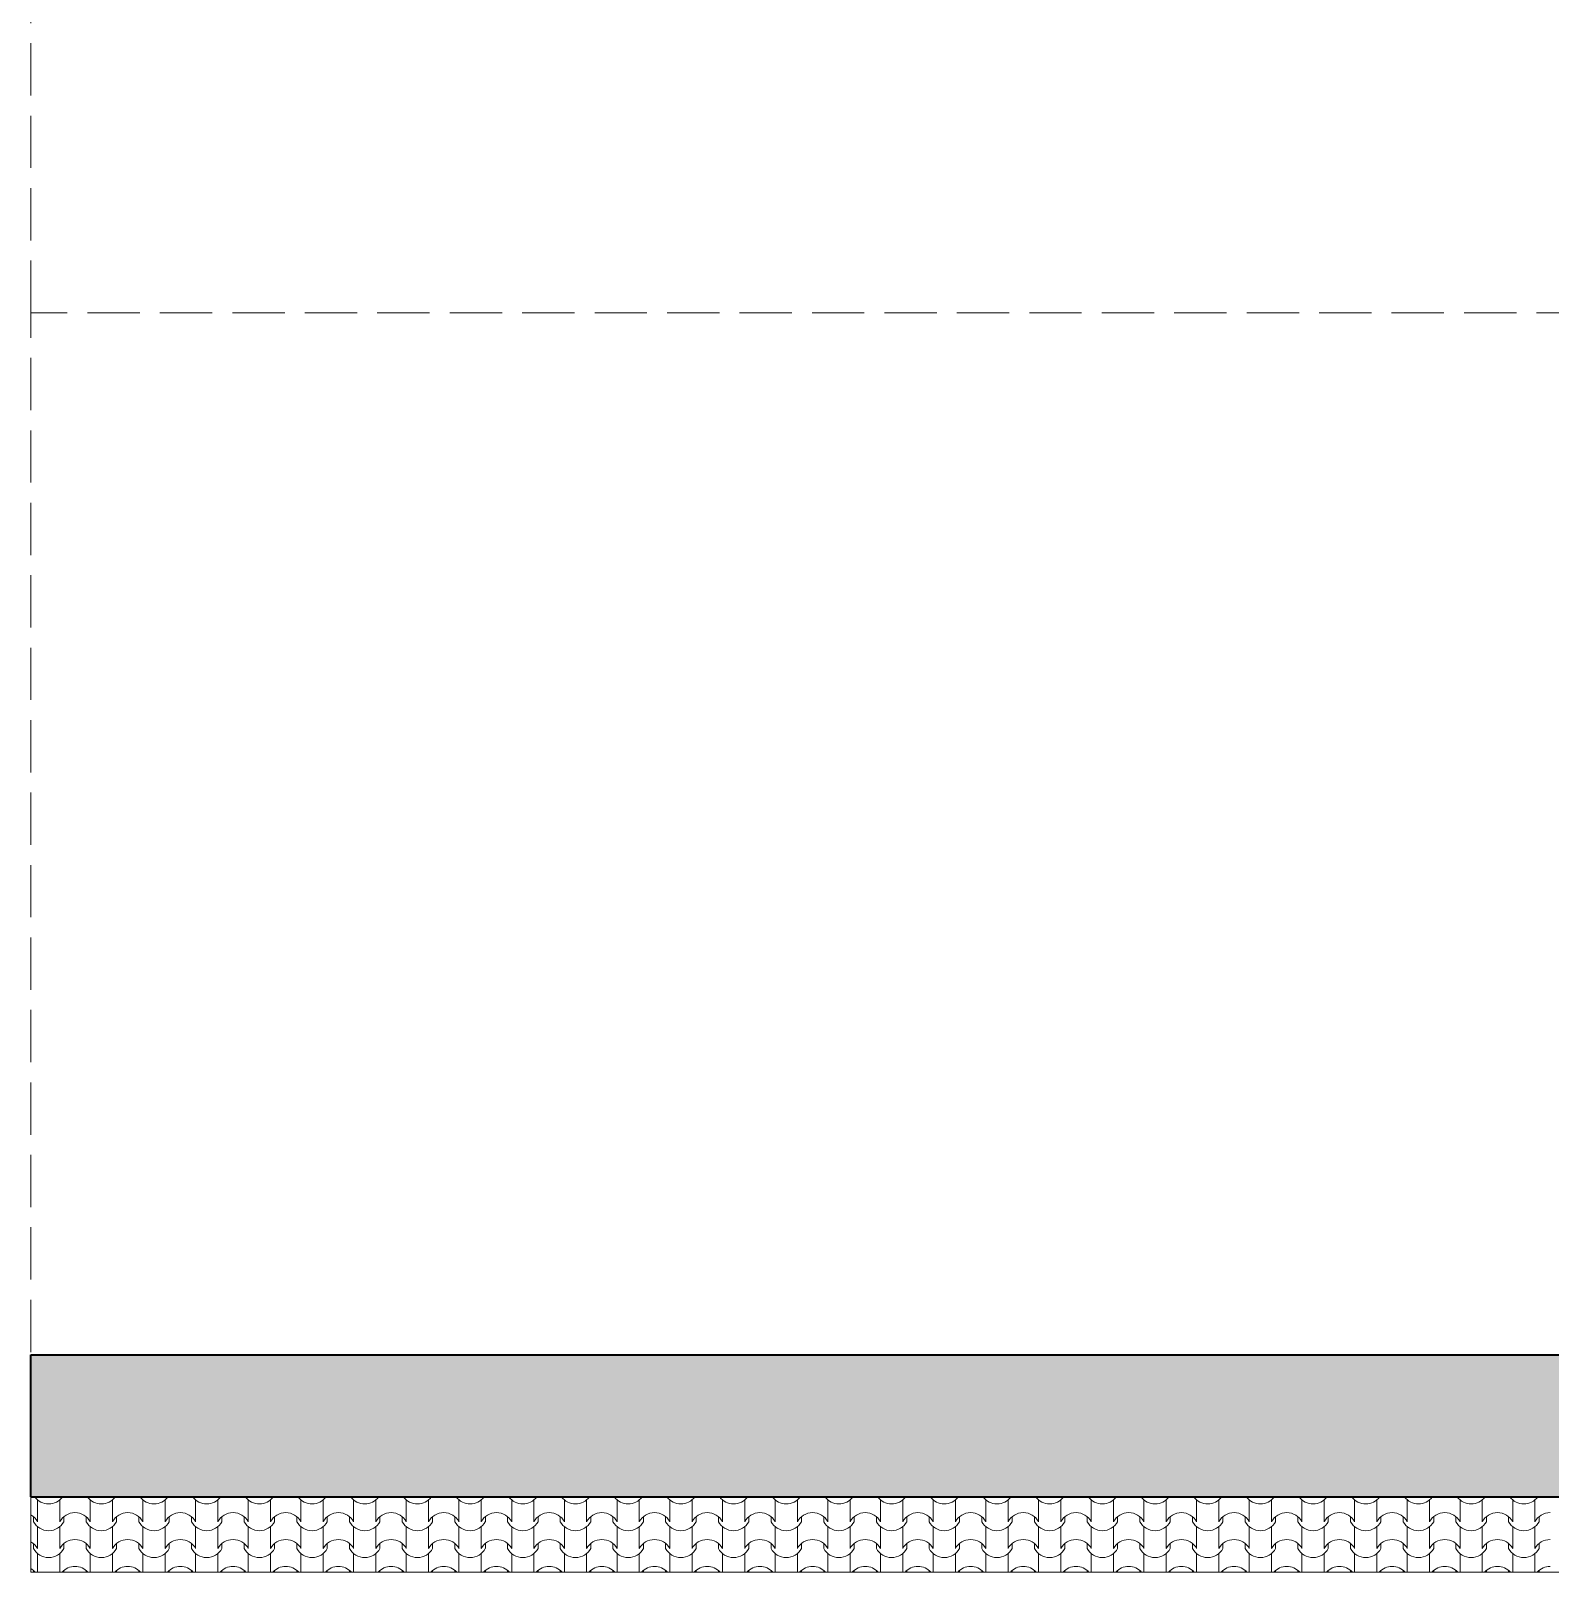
# Model space of a CAD drawing. Header units: millimetres. Extents: x 323482 to 503016, y 8175 to 72038.
# Drawn here: x 415883 to 424087, y 53368 to 61691 of the extents above; entities that cross this region are included whole.
import ezdxf

# ---------------------------------------------------------------- set-up
doc = ezdxf.new("R2010")
doc.units = ezdxf.units.MM
doc.header["$MEASUREMENT"] = 0
doc.linetypes.add('Hidden Line', pattern=[391.222223, 282.222223, -109])
doc.layers.add('Shell - Roof', color=7, linetype='Continuous')
doc.layers.add('Shell - Roof_Pen_No__112', color=7, linetype='Continuous', lineweight=13, true_color=0xd5aaaa)
doc.layers.add('Shell - Roof_Pen_No__92', color=7, linetype='Continuous', lineweight=13, true_color=0xbf8080)
doc.layers.add('Shell - Roof_Pen_No__32', color=15, linetype='Continuous', lineweight=35)

# ---------------------------------------------------------------- blocks, each defined once
blk = doc.blocks.new('*X181')
at = {"layer": 'Shell - Roof_Pen_No__92', "color": 23, "linetype": 'Continuous', "lineweight": 13, "true_color": 0xbf8080}
for p, q in [((415919.2, 53758.7), (415919.2, 53699.8)), ((415919.2, 53699.8), (415919.2, 53640.9)), ((416039.4, 53758.7), (416039.4, 53699.8)), ((416039.4, 53699.8), (416039.4, 53640.9)), ((416203.6, 53758.7), (416203.6, 53699.8)), ((416203.6, 53699.8), (416203.6, 53640.9)), ((416323.9, 53758.7), (416323.9, 53699.8)), ((416323.9, 53699.8), (416323.9, 53640.9)), ((416488.1, 53758.7), (416488.1, 53699.8)), ((416488.1, 53699.8), (416488.1, 53640.9)), ((416608.4, 53758.7), (416608.4, 53699.8)), ((416608.4, 53699.8), (416608.4, 53640.9)), ((416772.6, 53758.7), (416772.6, 53699.8)), ((416772.6, 53699.8), (416772.6, 53640.9)), ((416892.8, 53758.7), (416892.8, 53699.8)), ((416892.8, 53699.8), (416892.8, 53640.9)), ((417057.1, 53758.7), (417057.1, 53699.8)), ((417057.1, 53699.8), (417057.1, 53640.9)), ((417177.3, 53758.7), (417177.3, 53699.8)), ((417177.3, 53699.8), (417177.3, 53640.9)), ((417341.6, 53758.7), (417341.6, 53699.8)), ((417341.6, 53699.8), (417341.6, 53640.9)), ((417461.8, 53758.7), (417461.8, 53699.8)), ((417461.8, 53699.8), (417461.8, 53640.9)), ((417626, 53758.7), (417626, 53699.8)), ((417626, 53699.8), (417626, 53640.9)), ((417746.3, 53758.7), (417746.3, 53699.8)), ((417746.3, 53699.8), (417746.3, 53640.9)), ((417910.5, 53758.7), (417910.5, 53699.8)), ((417910.5, 53699.8), (417910.5, 53640.9)), ((418030.8, 53758.7), (418030.8, 53699.8)), ((418030.8, 53699.8), (418030.8, 53640.9)), ((418195, 53758.7), (418195, 53699.8)), ((418195, 53699.8), (418195, 53640.9)), ((418315.2, 53758.7), (418315.2, 53699.8)), ((418315.2, 53699.8), (418315.2, 53640.9)), ((418479.5, 53758.7), (418479.5, 53699.8)), ((418479.5, 53699.8), (418479.5, 53640.9)), ((418599.7, 53758.7), (418599.7, 53699.8)), ((418599.7, 53699.8), (418599.7, 53640.9)), ((418764, 53758.7), (418764, 53699.8)), ((418764, 53699.8), (418764, 53640.9)), ((418884.2, 53758.7), (418884.2, 53699.8)), ((418884.2, 53699.8), (418884.2, 53640.9)), ((419048.4, 53758.7), (419048.4, 53699.8)), ((419048.4, 53699.8), (419048.4, 53640.9)), ((419168.7, 53758.7), (419168.7, 53699.8)), ((419168.7, 53699.8), (419168.7, 53640.9)), ((419332.9, 53758.7), (419332.9, 53699.8)), ((419332.9, 53699.8), (419332.9, 53640.9)), ((419453.2, 53758.7), (419453.2, 53699.8)), ((419453.2, 53699.8), (419453.2, 53640.9)), ((419617.4, 53758.7), (419617.4, 53699.8)), ((419617.4, 53699.8), (419617.4, 53640.9)), ((419737.6, 53758.7), (419737.6, 53699.8)), ((419737.6, 53699.8), (419737.6, 53640.9)), ((419901.9, 53758.7), (419901.9, 53699.8)), ((419901.9, 53699.8), (419901.9, 53640.9)), ((420022.1, 53758.7), (420022.1, 53699.8)), ((420022.1, 53699.8), (420022.1, 53640.9)), ((420186.4, 53758.7), (420186.4, 53699.8)), ((420186.4, 53699.8), (420186.4, 53640.9)), ((420306.6, 53758.7), (420306.6, 53699.8)), ((420306.6, 53699.8), (420306.6, 53640.9)), ((420470.8, 53758.7), (420470.8, 53699.8)), ((420470.8, 53699.8), (420470.8, 53640.9)), ((420591.1, 53758.7), (420591.1, 53699.8)), ((420591.1, 53699.8), (420591.1, 53640.9)), ((420755.3, 53758.7), (420755.3, 53699.8)), ((420755.3, 53699.8), (420755.3, 53640.9)), ((420875.6, 53758.7), (420875.6, 53699.8)), ((420875.6, 53699.8), (420875.6, 53640.9)), ((421039.8, 53758.7), (421039.8, 53699.8)), ((421039.8, 53699.8), (421039.8, 53640.9)), ((421160, 53758.7), (421160, 53699.8)), ((421160, 53699.8), (421160, 53640.9)), ((421324.3, 53758.7), (421324.3, 53699.8)), ((421324.3, 53699.8), (421324.3, 53640.9)), ((421444.5, 53758.7), (421444.5, 53699.8)), ((421444.5, 53699.8), (421444.5, 53640.9)), ((421608.8, 53758.7), (421608.8, 53699.8)), ((421608.8, 53699.8), (421608.8, 53640.9)), ((421729, 53758.7), (421729, 53699.8)), ((421729, 53699.8), (421729, 53640.9)), ((421893.2, 53758.7), (421893.2, 53699.8)), ((421893.2, 53699.8), (421893.2, 53640.9)), ((422013.5, 53758.7), (422013.5, 53699.8)), ((422013.5, 53699.8), (422013.5, 53640.9)), ((422177.7, 53758.7), (422177.7, 53699.8)), ((422177.7, 53699.8), (422177.7, 53640.9)), ((422298, 53758.7), (422298, 53699.8)), ((422298, 53699.8), (422298, 53640.9)), ((422462.2, 53758.7), (422462.2, 53699.8)), ((422462.2, 53699.8), (422462.2, 53640.9)), ((422582.4, 53758.7), (422582.4, 53699.8)), ((422582.4, 53699.8), (422582.4, 53640.9)), ((422746.7, 53758.7), (422746.7, 53699.8)), ((422746.7, 53699.8), (422746.7, 53640.9)), ((422866.9, 53758.7), (422866.9, 53699.8)), ((422866.9, 53699.8), (422866.9, 53640.9)), ((423031.2, 53758.7), (423031.2, 53699.8)), ((423031.2, 53699.8), (423031.2, 53640.9)), ((423151.4, 53758.7), (423151.4, 53699.8)), ((423151.4, 53699.8), (423151.4, 53640.9)), ((423315.6, 53758.7), (423315.6, 53699.8)), ((423315.6, 53699.8), (423315.6, 53640.9)), ((423435.9, 53758.7), (423435.9, 53699.8)), ((423435.9, 53699.8), (423435.9, 53640.9)), ((423600.1, 53758.7), (423600.1, 53699.8)), ((423600.1, 53699.8), (423600.1, 53640.9)), ((423720.4, 53758.7), (423720.4, 53699.8)), ((423720.4, 53699.8), (423720.4, 53640.9)), ((423884.6, 53758.7), (423884.6, 53699.8)), ((423884.6, 53699.8), (423884.6, 53640.9)), ((424004.8, 53758.7), (424004.8, 53699.8)), ((424004.8, 53699.8), (424004.8, 53640.9)), ((415897.2, 53668), (415897.2, 53640.9)), ((415919.2, 53613.5), (415919.2, 53554.6)), ((416039.4, 53613.5), (416039.4, 53554.6)), ((416061.4, 53668), (416061.4, 53640.9)), ((416181.6, 53668), (416181.6, 53640.9)), ((416203.6, 53613.5), (416203.6, 53554.6)), ((416323.9, 53613.5), (416323.9, 53554.6)), ((416345.9, 53668), (416345.9, 53640.9)), ((416466.1, 53668), (416466.1, 53640.9)), ((416488.1, 53613.5), (416488.1, 53554.6)), ((416608.4, 53613.5), (416608.4, 53554.6)), ((416630.4, 53668), (416630.4, 53640.9)), ((416750.6, 53668), (416750.6, 53640.9)), ((416772.6, 53613.5), (416772.6, 53554.6)), ((416892.8, 53613.5), (416892.8, 53554.6)), ((416914.8, 53668), (416914.8, 53640.9)), ((417035.1, 53668), (417035.1, 53640.9)), ((417057.1, 53613.5), (417057.1, 53554.6)), ((417177.3, 53613.5), (417177.3, 53554.6)), ((417199.3, 53668), (417199.3, 53640.9)), ((417319.6, 53668), (417319.6, 53640.9)), ((417341.6, 53613.5), (417341.6, 53554.6)), ((417461.8, 53613.5), (417461.8, 53554.6)), ((417483.8, 53668), (417483.8, 53640.9)), ((417604, 53668), (417604, 53640.9)), ((417626, 53613.5), (417626, 53554.6)), ((417746.3, 53613.5), (417746.3, 53554.6)), ((417768.3, 53668), (417768.3, 53640.9)), ((417888.5, 53668), (417888.5, 53640.9)), ((417910.5, 53613.5), (417910.5, 53554.6)), ((418030.8, 53613.5), (418030.8, 53554.6)), ((418052.8, 53668), (418052.8, 53640.9)), ((418173, 53668), (418173, 53640.9)), ((418195, 53613.5), (418195, 53554.6)), ((418315.2, 53613.5), (418315.2, 53554.6)), ((418337.2, 53668), (418337.2, 53640.9)), ((418457.5, 53668), (418457.5, 53640.9)), ((418479.5, 53613.5), (418479.5, 53554.6)), ((418599.7, 53613.5), (418599.7, 53554.6)), ((418621.7, 53668), (418621.7, 53640.9)), ((418742, 53668), (418742, 53640.9)), ((418764, 53613.5), (418764, 53554.6)), ((418884.2, 53613.5), (418884.2, 53554.6)), ((418906.2, 53668), (418906.2, 53640.9)), ((419026.4, 53668), (419026.4, 53640.9)), ((419048.4, 53613.5), (419048.4, 53554.6)), ((419168.7, 53613.5), (419168.7, 53554.6)), ((419190.7, 53668), (419190.7, 53640.9)), ((419310.9, 53668), (419310.9, 53640.9)), ((419332.9, 53613.5), (419332.9, 53554.6)), ((419453.2, 53613.5), (419453.2, 53554.6)), ((419475.2, 53668), (419475.2, 53640.9)), ((419595.4, 53668), (419595.4, 53640.9)), ((419617.4, 53613.5), (419617.4, 53554.6)), ((419737.6, 53613.5), (419737.6, 53554.6)), ((419759.6, 53668), (419759.6, 53640.9)), ((419879.9, 53668), (419879.9, 53640.9)), ((419901.9, 53613.5), (419901.9, 53554.6)), ((420022.1, 53613.5), (420022.1, 53554.6)), ((420044.1, 53668), (420044.1, 53640.9)), ((420164.4, 53668), (420164.4, 53640.9)), ((420186.4, 53613.5), (420186.4, 53554.6)), ((420306.6, 53613.5), (420306.6, 53554.6)), ((420328.6, 53668), (420328.6, 53640.9)), ((420448.8, 53668), (420448.8, 53640.9)), ((420470.8, 53613.5), (420470.8, 53554.6)), ((420591.1, 53613.5), (420591.1, 53554.6)), ((420613.1, 53668), (420613.1, 53640.9)), ((420733.3, 53668), (420733.3, 53640.9)), ((420755.3, 53613.5), (420755.3, 53554.6)), ((420875.6, 53613.5), (420875.6, 53554.6)), ((420897.6, 53668), (420897.6, 53640.9)), ((421017.8, 53668), (421017.8, 53640.9)), ((421039.8, 53613.5), (421039.8, 53554.6)), ((421160, 53613.5), (421160, 53554.6)), ((421182, 53668), (421182, 53640.9)), ((421302.3, 53668), (421302.3, 53640.9)), ((421324.3, 53613.5), (421324.3, 53554.6)), ((421444.5, 53613.5), (421444.5, 53554.6)), ((421466.5, 53668), (421466.5, 53640.9)), ((421586.8, 53668), (421586.8, 53640.9)), ((421608.8, 53613.5), (421608.8, 53554.6)), ((421729, 53613.5), (421729, 53554.6)), ((421751, 53668), (421751, 53640.9)), ((421871.2, 53668), (421871.2, 53640.9)), ((421893.2, 53613.5), (421893.2, 53554.6)), ((422013.5, 53613.5), (422013.5, 53554.6)), ((422035.5, 53668), (422035.5, 53640.9)), ((422155.7, 53668), (422155.7, 53640.9)), ((422177.7, 53613.5), (422177.7, 53554.6)), ((422298, 53613.5), (422298, 53554.6)), ((422320, 53668), (422320, 53640.9)), ((422440.2, 53668), (422440.2, 53640.9)), ((422462.2, 53613.5), (422462.2, 53554.6)), ((422582.4, 53613.5), (422582.4, 53554.6)), ((422604.4, 53668), (422604.4, 53640.9)), ((422724.7, 53668), (422724.7, 53640.9)), ((422746.7, 53613.5), (422746.7, 53554.6)), ((422866.9, 53613.5), (422866.9, 53554.6)), ((422888.9, 53668), (422888.9, 53640.9)), ((423009.2, 53668), (423009.2, 53640.9)), ((423031.2, 53613.5), (423031.2, 53554.6)), ((423151.4, 53613.5), (423151.4, 53554.6)), ((423173.4, 53668), (423173.4, 53640.9)), ((423293.6, 53668), (423293.6, 53640.9)), ((423315.6, 53613.5), (423315.6, 53554.6)), ((423435.9, 53613.5), (423435.9, 53554.6)), ((423457.9, 53668), (423457.9, 53640.9)), ((423578.1, 53668), (423578.1, 53640.9)), ((423600.1, 53613.5), (423600.1, 53554.6)), ((423720.4, 53613.5), (423720.4, 53554.6)), ((423742.4, 53668), (423742.4, 53640.9)), ((423862.6, 53668), (423862.6, 53640.9)), ((423884.6, 53613.5), (423884.6, 53554.6)), ((424004.8, 53613.5), (424004.8, 53554.6)), ((424026.8, 53668), (424026.8, 53640.9)), ((415897.2, 53522.8), (415897.2, 53495.7)), ((415919.2, 53554.6), (415919.2, 53495.7)), ((416039.4, 53554.6), (416039.4, 53495.7)), ((416061.4, 53522.8), (416061.4, 53495.7)), ((416181.6, 53522.8), (416181.6, 53495.7)), ((416203.6, 53554.6), (416203.6, 53495.7)), ((416323.9, 53554.6), (416323.9, 53495.7)), ((416345.9, 53522.8), (416345.9, 53495.7)), ((416466.1, 53522.8), (416466.1, 53495.7)), ((416488.1, 53554.6), (416488.1, 53495.7)), ((416608.4, 53554.6), (416608.4, 53495.7)), ((416630.4, 53522.8), (416630.4, 53495.7)), ((416750.6, 53522.8), (416750.6, 53495.7)), ((416772.6, 53554.6), (416772.6, 53495.7)), ((416892.8, 53554.6), (416892.8, 53495.7)), ((416914.8, 53522.8), (416914.8, 53495.7)), ((417035.1, 53522.8), (417035.1, 53495.7)), ((417057.1, 53554.6), (417057.1, 53495.7)), ((417177.3, 53554.6), (417177.3, 53495.7)), ((417199.3, 53522.8), (417199.3, 53495.7)), ((417319.6, 53522.8), (417319.6, 53495.7)), ((417341.6, 53554.6), (417341.6, 53495.7)), ((417461.8, 53554.6), (417461.8, 53495.7)), ((417483.8, 53522.8), (417483.8, 53495.7)), ((417604, 53522.8), (417604, 53495.7)), ((417626, 53554.6), (417626, 53495.7)), ((417746.3, 53554.6), (417746.3, 53495.7)), ((417768.3, 53522.8), (417768.3, 53495.7)), ((417888.5, 53522.8), (417888.5, 53495.7)), ((417910.5, 53554.6), (417910.5, 53495.7)), ((418030.8, 53554.6), (418030.8, 53495.7)), ((418052.8, 53522.8), (418052.8, 53495.7)), ((418173, 53522.8), (418173, 53495.7)), ((418195, 53554.6), (418195, 53495.7)), ((418315.2, 53554.6), (418315.2, 53495.7)), ((418337.2, 53522.8), (418337.2, 53495.7)), ((418457.5, 53522.8), (418457.5, 53495.7)), ((418479.5, 53554.6), (418479.5, 53495.7)), ((418599.7, 53554.6), (418599.7, 53495.7)), ((418621.7, 53522.8), (418621.7, 53495.7)), ((418742, 53522.8), (418742, 53495.7)), ((418764, 53554.6), (418764, 53495.7)), ((418884.2, 53554.6), (418884.2, 53495.7)), ((418906.2, 53522.8), (418906.2, 53495.7)), ((419026.4, 53522.8), (419026.4, 53495.7)), ((419048.4, 53554.6), (419048.4, 53495.7)), ((419168.7, 53554.6), (419168.7, 53495.7)), ((419190.7, 53522.8), (419190.7, 53495.7)), ((419310.9, 53522.8), (419310.9, 53495.7)), ((419332.9, 53554.6), (419332.9, 53495.7)), ((419453.2, 53554.6), (419453.2, 53495.7)), ((419475.2, 53522.8), (419475.2, 53495.7)), ((419595.4, 53522.8), (419595.4, 53495.7)), ((419617.4, 53554.6), (419617.4, 53495.7)), ((419737.6, 53554.6), (419737.6, 53495.7)), ((419759.6, 53522.8), (419759.6, 53495.7)), ((419879.9, 53522.8), (419879.9, 53495.7)), ((419901.9, 53554.6), (419901.9, 53495.7)), ((420022.1, 53554.6), (420022.1, 53495.7)), ((420044.1, 53522.8), (420044.1, 53495.7)), ((420164.4, 53522.8), (420164.4, 53495.7)), ((420186.4, 53554.6), (420186.4, 53495.7)), ((420306.6, 53554.6), (420306.6, 53495.7)), ((420328.6, 53522.8), (420328.6, 53495.7)), ((420448.8, 53522.8), (420448.8, 53495.7)), ((420470.8, 53554.6), (420470.8, 53495.7)), ((420591.1, 53554.6), (420591.1, 53495.7)), ((420613.1, 53522.8), (420613.1, 53495.7)), ((420733.3, 53522.8), (420733.3, 53495.7)), ((420755.3, 53554.6), (420755.3, 53495.7)), ((420875.6, 53554.6), (420875.6, 53495.7)), ((420897.6, 53522.8), (420897.6, 53495.7)), ((421017.8, 53522.8), (421017.8, 53495.7)), ((421039.8, 53554.6), (421039.8, 53495.7)), ((421160, 53554.6), (421160, 53495.7)), ((421182, 53522.8), (421182, 53495.7)), ((421302.3, 53522.8), (421302.3, 53495.7)), ((421324.3, 53554.6), (421324.3, 53495.7)), ((421444.5, 53554.6), (421444.5, 53495.7)), ((421466.5, 53522.8), (421466.5, 53495.7)), ((421586.8, 53522.8), (421586.8, 53495.7)), ((421608.8, 53554.6), (421608.8, 53495.7)), ((421729, 53554.6), (421729, 53495.7)), ((421751, 53522.8), (421751, 53495.7)), ((421871.2, 53522.8), (421871.2, 53495.7)), ((421893.2, 53554.6), (421893.2, 53495.7)), ((422013.5, 53554.6), (422013.5, 53495.7)), ((422035.5, 53522.8), (422035.5, 53495.7)), ((422155.7, 53522.8), (422155.7, 53495.7)), ((422177.7, 53554.6), (422177.7, 53495.7)), ((422298, 53554.6), (422298, 53495.7)), ((422320, 53522.8), (422320, 53495.7)), ((422440.2, 53522.8), (422440.2, 53495.7)), ((422462.2, 53554.6), (422462.2, 53495.7)), ((422582.4, 53554.6), (422582.4, 53495.7)), ((422604.4, 53522.8), (422604.4, 53495.7)), ((422724.7, 53522.8), (422724.7, 53495.7)), ((422746.7, 53554.6), (422746.7, 53495.7)), ((422866.9, 53554.6), (422866.9, 53495.7)), ((422888.9, 53522.8), (422888.9, 53495.7)), ((423009.2, 53522.8), (423009.2, 53495.7)), ((423031.2, 53554.6), (423031.2, 53495.7)), ((423151.4, 53554.6), (423151.4, 53495.7)), ((423173.4, 53522.8), (423173.4, 53495.7)), ((423293.6, 53522.8), (423293.6, 53495.7)), ((423315.6, 53554.6), (423315.6, 53495.7)), ((423435.9, 53554.6), (423435.9, 53495.7)), ((423457.9, 53522.8), (423457.9, 53495.7)), ((423578.1, 53522.8), (423578.1, 53495.7)), ((423600.1, 53554.6), (423600.1, 53495.7)), ((423720.4, 53554.6), (423720.4, 53495.7)), ((423742.4, 53522.8), (423742.4, 53495.7)), ((423862.6, 53522.8), (423862.6, 53495.7)), ((423884.6, 53554.6), (423884.6, 53495.7)), ((424004.8, 53554.6), (424004.8, 53495.7)), ((424026.8, 53522.8), (424026.8, 53495.7)), ((415919.2, 53468.3), (415919.2, 53409.4)), ((416039.4, 53468.3), (416039.4, 53409.4)), ((416203.6, 53468.3), (416203.6, 53409.4)), ((416323.9, 53468.3), (416323.9, 53409.4)), ((416488.1, 53468.3), (416488.1, 53409.4)), ((416608.4, 53468.3), (416608.4, 53409.4)), ((416772.6, 53468.3), (416772.6, 53409.4)), ((416892.8, 53468.3), (416892.8, 53409.4)), ((417057.1, 53468.3), (417057.1, 53409.4)), ((417177.3, 53468.3), (417177.3, 53409.4)), ((417341.6, 53468.3), (417341.6, 53409.4)), ((417461.8, 53468.3), (417461.8, 53409.4)), ((417626, 53468.3), (417626, 53409.4)), ((417746.3, 53468.3), (417746.3, 53409.4)), ((417910.5, 53468.3), (417910.5, 53409.4)), ((418030.8, 53468.3), (418030.8, 53409.4)), ((418195, 53468.3), (418195, 53409.4)), ((418315.2, 53468.3), (418315.2, 53409.4)), ((418479.5, 53468.3), (418479.5, 53409.4)), ((418599.7, 53468.3), (418599.7, 53409.4)), ((418764, 53468.3), (418764, 53409.4)), ((418884.2, 53468.3), (418884.2, 53409.4)), ((419048.4, 53468.3), (419048.4, 53409.4)), ((419168.7, 53468.3), (419168.7, 53409.4)), ((419332.9, 53468.3), (419332.9, 53409.4)), ((419453.2, 53468.3), (419453.2, 53409.4)), ((419617.4, 53468.3), (419617.4, 53409.4)), ((419737.6, 53468.3), (419737.6, 53409.4)), ((419901.9, 53468.3), (419901.9, 53409.4)), ((420022.1, 53468.3), (420022.1, 53409.4)), ((420186.4, 53468.3), (420186.4, 53409.4)), ((420306.6, 53468.3), (420306.6, 53409.4)), ((420470.8, 53468.3), (420470.8, 53409.4)), ((420591.1, 53468.3), (420591.1, 53409.4)), ((420755.3, 53468.3), (420755.3, 53409.4)), ((420875.6, 53468.3), (420875.6, 53409.4)), ((421039.8, 53468.3), (421039.8, 53409.4)), ((421160, 53468.3), (421160, 53409.4)), ((421324.3, 53468.3), (421324.3, 53409.4)), ((421444.5, 53468.3), (421444.5, 53409.4)), ((421608.8, 53468.3), (421608.8, 53409.4)), ((421729, 53468.3), (421729, 53409.4)), ((421893.2, 53468.3), (421893.2, 53409.4)), ((422013.5, 53468.3), (422013.5, 53409.4)), ((422177.7, 53468.3), (422177.7, 53409.4)), ((422298, 53468.3), (422298, 53409.4)), ((422462.2, 53468.3), (422462.2, 53409.4)), ((422582.4, 53468.3), (422582.4, 53409.4)), ((422746.7, 53468.3), (422746.7, 53409.4)), ((422866.9, 53468.3), (422866.9, 53409.4)), ((423031.2, 53468.3), (423031.2, 53409.4)), ((423151.4, 53468.3), (423151.4, 53409.4)), ((423315.6, 53468.3), (423315.6, 53409.4)), ((423435.9, 53468.3), (423435.9, 53409.4)), ((423600.1, 53468.3), (423600.1, 53409.4)), ((423720.4, 53468.3), (423720.4, 53409.4)), ((423884.6, 53468.3), (423884.6, 53409.4)), ((424004.8, 53468.3), (424004.8, 53409.4)), ((415897.2, 53377.6), (415897.2, 53368.2)), ((415919.2, 53409.4), (415919.2, 53368.2)), ((416039.4, 53409.4), (416039.4, 53368.2)), ((416061.4, 53377.6), (416061.4, 53368.2)), ((416181.6, 53377.6), (416181.6, 53368.2)), ((416203.6, 53409.4), (416203.6, 53368.2)), ((416323.9, 53409.4), (416323.9, 53368.2)), ((416345.9, 53377.6), (416345.9, 53368.2)), ((416466.1, 53377.6), (416466.1, 53368.2)), ((416488.1, 53409.4), (416488.1, 53368.2)), ((416608.4, 53409.4), (416608.4, 53368.2)), ((416630.4, 53377.6), (416630.4, 53368.2)), ((416750.6, 53377.6), (416750.6, 53368.2)), ((416772.6, 53409.4), (416772.6, 53368.2)), ((416892.8, 53409.4), (416892.8, 53368.2)), ((416914.8, 53377.6), (416914.8, 53368.2)), ((417035.1, 53377.6), (417035.1, 53368.2)), ((417057.1, 53409.4), (417057.1, 53368.2)), ((417177.3, 53409.4), (417177.3, 53368.2)), ((417199.3, 53377.6), (417199.3, 53368.2)), ((417319.6, 53377.6), (417319.6, 53368.2)), ((417341.6, 53409.4), (417341.6, 53368.2)), ((417461.8, 53409.4), (417461.8, 53368.2)), ((417483.8, 53377.6), (417483.8, 53368.2)), ((417604, 53377.6), (417604, 53368.2)), ((417626, 53409.4), (417626, 53368.2)), ((417746.3, 53409.4), (417746.3, 53368.2)), ((417768.3, 53377.6), (417768.3, 53368.2)), ((417888.5, 53377.6), (417888.5, 53368.2)), ((417910.5, 53409.4), (417910.5, 53368.2)), ((418030.8, 53409.4), (418030.8, 53368.2)), ((418052.8, 53377.6), (418052.8, 53368.2)), ((418173, 53377.6), (418173, 53368.2)), ((418195, 53409.4), (418195, 53368.2)), ((418315.2, 53409.4), (418315.2, 53368.2)), ((418337.2, 53377.6), (418337.2, 53368.2)), ((418457.5, 53377.6), (418457.5, 53368.2)), ((418479.5, 53409.4), (418479.5, 53368.2)), ((418599.7, 53409.4), (418599.7, 53368.2)), ((418621.7, 53377.6), (418621.7, 53368.2)), ((418742, 53377.6), (418742, 53368.2)), ((418764, 53409.4), (418764, 53368.2)), ((418884.2, 53409.4), (418884.2, 53368.2)), ((418906.2, 53377.6), (418906.2, 53368.2)), ((419026.4, 53377.6), (419026.4, 53368.2)), ((419048.4, 53409.4), (419048.4, 53368.2)), ((419168.7, 53409.4), (419168.7, 53368.2)), ((419190.7, 53377.6), (419190.7, 53368.2)), ((419310.9, 53377.6), (419310.9, 53368.2)), ((419332.9, 53409.4), (419332.9, 53368.2)), ((419453.2, 53409.4), (419453.2, 53368.2)), ((419475.2, 53377.6), (419475.2, 53368.2)), ((419595.4, 53377.6), (419595.4, 53368.2)), ((419617.4, 53409.4), (419617.4, 53368.2)), ((419737.6, 53409.4), (419737.6, 53368.2)), ((419759.6, 53377.6), (419759.6, 53368.2)), ((419879.9, 53377.6), (419879.9, 53368.2)), ((419901.9, 53409.4), (419901.9, 53368.2)), ((420022.1, 53409.4), (420022.1, 53368.2)), ((420044.1, 53377.6), (420044.1, 53368.2)), ((420164.4, 53377.6), (420164.4, 53368.2)), ((420186.4, 53409.4), (420186.4, 53368.2)), ((420306.6, 53409.4), (420306.6, 53368.2)), ((420328.6, 53377.6), (420328.6, 53368.2)), ((420448.8, 53377.6), (420448.8, 53368.2)), ((420470.8, 53409.4), (420470.8, 53368.2)), ((420591.1, 53409.4), (420591.1, 53368.2)), ((420613.1, 53377.6), (420613.1, 53368.2)), ((420733.3, 53377.6), (420733.3, 53368.2)), ((420755.3, 53409.4), (420755.3, 53368.2)), ((420875.6, 53409.4), (420875.6, 53368.2)), ((420897.6, 53377.6), (420897.6, 53368.2)), ((421017.8, 53377.6), (421017.8, 53368.2)), ((421039.8, 53409.4), (421039.8, 53368.2)), ((421160, 53409.4), (421160, 53368.2)), ((421182, 53377.6), (421182, 53368.2)), ((421302.3, 53377.6), (421302.3, 53368.2)), ((421324.3, 53409.4), (421324.3, 53368.2)), ((421444.5, 53409.4), (421444.5, 53368.2)), ((421466.5, 53377.6), (421466.5, 53368.2)), ((421586.8, 53377.6), (421586.8, 53368.2)), ((421608.8, 53409.4), (421608.8, 53368.2)), ((421729, 53409.4), (421729, 53368.2)), ((421751, 53377.6), (421751, 53368.2)), ((421871.2, 53377.6), (421871.2, 53368.2)), ((421893.2, 53409.4), (421893.2, 53368.2)), ((422013.5, 53409.4), (422013.5, 53368.2)), ((422035.5, 53377.6), (422035.5, 53368.2)), ((422155.7, 53377.6), (422155.7, 53368.2)), ((422177.7, 53409.4), (422177.7, 53368.2)), ((422298, 53409.4), (422298, 53368.2)), ((422320, 53377.6), (422320, 53368.2)), ((422440.2, 53377.6), (422440.2, 53368.2)), ((422462.2, 53409.4), (422462.2, 53368.2)), ((422582.4, 53409.4), (422582.4, 53368.2)), ((422604.4, 53377.6), (422604.4, 53368.2)), ((422724.7, 53377.6), (422724.7, 53368.2)), ((422746.7, 53409.4), (422746.7, 53368.2)), ((422866.9, 53409.4), (422866.9, 53368.2)), ((422888.9, 53377.6), (422888.9, 53368.2)), ((423009.2, 53377.6), (423009.2, 53368.2)), ((423031.2, 53409.4), (423031.2, 53368.2)), ((423151.4, 53409.4), (423151.4, 53368.2)), ((423173.4, 53377.6), (423173.4, 53368.2)), ((423293.6, 53377.6), (423293.6, 53368.2)), ((423315.6, 53409.4), (423315.6, 53368.2)), ((423435.9, 53409.4), (423435.9, 53368.2)), ((423457.9, 53377.6), (423457.9, 53368.2)), ((423578.1, 53377.6), (423578.1, 53368.2)), ((423600.1, 53409.4), (423600.1, 53368.2)), ((423720.4, 53409.4), (423720.4, 53368.2)), ((423742.4, 53377.6), (423742.4, 53368.2)), ((423862.6, 53377.6), (423862.6, 53368.2)), ((423884.6, 53409.4), (423884.6, 53368.2)), ((424004.8, 53409.4), (424004.8, 53368.2)), ((424026.8, 53377.6), (424026.8, 53368.2))]:
    blk.add_line(p, q, dxfattribs=at)
for centre, major_axis, start_param, end_param in [((415979.3, 53826), (91.9, 0), 3.761351, 5.663427), ((416263.8, 53826), (91.9, 0), 3.761351, 5.663427), ((416548.2, 53826), (91.9, 0), 3.761351, 5.663427), ((416832.7, 53826), (91.9, 0), 3.761351, 5.663427), ((417117.2, 53826), (91.9, 0), 3.761351, 5.663427), ((417401.7, 53826), (91.9, 0), 3.761351, 5.663427), ((417686.2, 53826), (91.9, 0), 3.761351, 5.663427), ((417970.6, 53826), (91.9, 0), 3.761351, 5.663427), ((418255.1, 53826), (91.9, 0), 3.761351, 5.663427), ((418539.6, 53826), (91.9, 0), 3.761351, 5.663427), ((418824.1, 53826), (91.9, 0), 3.761351, 5.663427), ((419108.6, 53826), (91.9, 0), 3.761351, 5.663427), ((419393, 53826), (91.9, 0), 3.761351, 5.663427), ((419677.5, 53826), (91.9, 0), 3.761351, 5.663427), ((419962, 53826), (91.9, 0), 3.761351, 5.663427), ((420246.5, 53826), (91.9, 0), 3.761351, 5.663427), ((420531, 53826), (91.9, 0), 3.761351, 5.663427), ((420815.4, 53826), (91.9, 0), 3.761351, 5.663427), ((421099.9, 53826), (91.9, 0), 3.761351, 5.663427), ((421384.4, 53826), (91.9, 0), 3.761351, 5.663427), ((421668.9, 53826), (91.9, 0), 3.761351, 5.663427), ((421953.4, 53826), (91.9, 0), 3.761351, 5.663427), ((422237.8, 53826), (91.9, 0), 3.761351, 5.663427), ((422522.3, 53826), (91.9, 0), 3.761351, 5.663427), ((422806.8, 53826), (91.9, 0), 3.761351, 5.663427), ((423091.3, 53826), (91.9, 0), 3.761351, 5.663427), ((423375.8, 53826), (91.9, 0), 3.761351, 5.663427), ((423660.2, 53826), (91.9, 0), 3.761351, 5.663427), ((423944.7, 53826), (91.9, 0), 3.761351, 5.663427), ((416121.8, 53600.4), (92.5, 0), 1.573772, 2.670554), ((416121.2, 53600.4), (92.5, 0), 0.471039, 1.56782), ((416406.3, 53600.4), (92.5, 0), 1.573772, 2.670554), ((416405.7, 53600.4), (92.5, 0), 0.471039, 1.56782), ((416690.8, 53600.4), (92.5, 0), 1.573772, 2.670554), ((416690.2, 53600.4), (92.5, 0), 0.471039, 1.56782), ((416975.2, 53600.4), (92.5, 0), 1.573772, 2.670554), ((416974.7, 53600.4), (92.5, 0), 0.471039, 1.56782), ((417259.7, 53600.4), (92.5, 0), 1.573772, 2.670554), ((417259.2, 53600.4), (92.5, 0), 0.471039, 1.56782), ((417544.2, 53600.4), (92.5, 0), 1.573772, 2.670554), ((417543.6, 53600.4), (92.5, 0), 0.471039, 1.56782), ((417828.7, 53600.4), (92.5, 0), 1.573772, 2.670554), ((417828.1, 53600.4), (92.5, 0), 0.471039, 1.56782), ((418113.2, 53600.4), (92.5, 0), 1.573772, 2.670554), ((418112.6, 53600.4), (92.5, 0), 0.471039, 1.56782), ((418397.6, 53600.4), (92.5, 0), 1.573772, 2.670554), ((418397.1, 53600.4), (92.5, 0), 0.471039, 1.56782), ((418682.1, 53600.4), (92.5, 0), 1.573772, 2.670554), ((418681.6, 53600.4), (92.5, 0), 0.471039, 1.56782), ((418966.6, 53600.4), (92.5, 0), 1.573772, 2.670554), ((418966, 53600.4), (92.5, 0), 0.471039, 1.56782), ((419251.1, 53600.4), (92.5, 0), 1.573772, 2.670554), ((419250.5, 53600.4), (92.5, 0), 0.471039, 1.56782), ((419535.6, 53600.4), (92.5, 0), 1.573772, 2.670554), ((419535, 53600.4), (92.5, 0), 0.471039, 1.56782), ((419820, 53600.4), (92.5, 0), 1.573772, 2.670554), ((419819.5, 53600.4), (92.5, 0), 0.471039, 1.56782), ((420104.5, 53600.4), (92.5, 0), 1.573772, 2.670554), ((420104, 53600.4), (92.5, 0), 0.471039, 1.56782), ((420389, 53600.4), (92.5, 0), 1.573772, 2.670554), ((420388.4, 53600.4), (92.5, 0), 0.471039, 1.56782), ((420673.5, 53600.4), (92.5, 0), 1.573772, 2.670554), ((420672.9, 53600.4), (92.5, 0), 0.471039, 1.56782), ((420958, 53600.4), (92.5, 0), 1.573772, 2.670554), ((420957.4, 53600.4), (92.5, 0), 0.471039, 1.56782), ((421242.4, 53600.4), (92.5, 0), 1.573772, 2.670554), ((421241.9, 53600.4), (92.5, 0), 0.471039, 1.56782), ((421526.9, 53600.4), (92.5, 0), 1.573772, 2.670554), ((421526.4, 53600.4), (92.5, 0), 0.471039, 1.56782), ((421811.4, 53600.4), (92.5, 0), 1.573772, 2.670554), ((421810.8, 53600.4), (92.5, 0), 0.471039, 1.56782), ((422095.9, 53600.4), (92.5, 0), 1.573772, 2.670554), ((422095.3, 53600.4), (92.5, 0), 0.471039, 1.56782), ((422380.4, 53600.4), (92.5, 0), 1.573772, 2.670554), ((422379.8, 53600.4), (92.5, 0), 0.471039, 1.56782), ((422664.8, 53600.4), (92.5, 0), 1.573772, 2.670554), ((422664.3, 53600.4), (92.5, 0), 0.471039, 1.56782), ((422949.3, 53600.4), (92.5, 0), 1.573772, 2.670554), ((422948.8, 53600.4), (92.5, 0), 0.471039, 1.56782), ((423233.8, 53600.4), (92.5, 0), 1.573772, 2.670554), ((423233.2, 53600.4), (92.5, 0), 0.471039, 1.56782), ((423518.3, 53600.4), (92.5, 0), 1.573772, 2.670554), ((423517.7, 53600.4), (92.5, 0), 0.471039, 1.56782), ((423802.8, 53600.4), (92.5, 0), 1.573772, 2.670554), ((423802.2, 53600.4), (92.5, 0), 0.471039, 1.56782), ((424087.2, 53600.4), (92.5, 0), 1.573772, 2.670554), ((415836.8, 53600.4), (92.5, 0), 0.471039, 1.046906), ((415979.3, 53680.8), (91.9, 0), 3.607672, 5.817106), ((416263.8, 53680.8), (91.9, 0), 3.607672, 5.817106), ((416548.2, 53680.8), (91.9, 0), 3.607672, 5.817106), ((416832.7, 53680.8), (91.9, 0), 3.607672, 5.817106), ((417117.2, 53680.8), (91.9, 0), 3.607672, 5.817106), ((417401.7, 53680.8), (91.9, 0), 3.607672, 5.817106), ((417686.2, 53680.8), (91.9, 0), 3.607672, 5.817106), ((417970.6, 53680.8), (91.9, 0), 3.607672, 5.817106), ((418255.1, 53680.8), (91.9, 0), 3.607672, 5.817106), ((418539.6, 53680.8), (91.9, 0), 3.607672, 5.817106), ((418824.1, 53680.8), (91.9, 0), 3.607672, 5.817106), ((419108.6, 53680.8), (91.9, 0), 3.607672, 5.817106), ((419393, 53680.8), (91.9, 0), 3.607672, 5.817106), ((419677.5, 53680.8), (91.9, 0), 3.607672, 5.817106), ((419962, 53680.8), (91.9, 0), 3.607672, 5.817106), ((420246.5, 53680.8), (91.9, 0), 3.607672, 5.817106), ((420531, 53680.8), (91.9, 0), 3.607672, 5.817106), ((420815.4, 53680.8), (91.9, 0), 3.607672, 5.817106), ((421099.9, 53680.8), (91.9, 0), 3.607672, 5.817106), ((421384.4, 53680.8), (91.9, 0), 3.607672, 5.817106), ((421668.9, 53680.8), (91.9, 0), 3.607672, 5.817106), ((421953.4, 53680.8), (91.9, 0), 3.607672, 5.817106), ((422237.8, 53680.8), (91.9, 0), 3.607672, 5.817106), ((422522.3, 53680.8), (91.9, 0), 3.607672, 5.817106), ((422806.8, 53680.8), (91.9, 0), 3.607672, 5.817106), ((423091.3, 53680.8), (91.9, 0), 3.607672, 5.817106), ((423375.8, 53680.8), (91.9, 0), 3.607672, 5.817106), ((423660.2, 53680.8), (91.9, 0), 3.607672, 5.817106), ((423944.7, 53680.8), (91.9, 0), 3.607672, 5.817106), ((415836.8, 53455.2), (92.5, 0), 0.471039, 1.046906), ((416121.8, 53455.2), (92.5, 0), 1.573772, 2.670554), ((416121.2, 53455.2), (92.5, 0), 0.471039, 1.56782), ((416406.3, 53455.2), (92.5, 0), 1.573772, 2.670554), ((416405.7, 53455.2), (92.5, 0), 0.471039, 1.56782), ((416690.8, 53455.2), (92.5, 0), 1.573772, 2.670554), ((416690.2, 53455.2), (92.5, 0), 0.471039, 1.56782), ((416975.2, 53455.2), (92.5, 0), 1.573772, 2.670554), ((416974.7, 53455.2), (92.5, 0), 0.471039, 1.56782), ((417259.7, 53455.2), (92.5, 0), 1.573772, 2.670554), ((417259.2, 53455.2), (92.5, 0), 0.471039, 1.56782), ((417544.2, 53455.2), (92.5, 0), 1.573772, 2.670554), ((417543.6, 53455.2), (92.5, 0), 0.471039, 1.56782), ((417828.7, 53455.2), (92.5, 0), 1.573772, 2.670554), ((417828.1, 53455.2), (92.5, 0), 0.471039, 1.56782), ((418113.2, 53455.2), (92.5, 0), 1.573772, 2.670554), ((418112.6, 53455.2), (92.5, 0), 0.471039, 1.56782), ((418397.6, 53455.2), (92.5, 0), 1.573772, 2.670554), ((418397.1, 53455.2), (92.5, 0), 0.471039, 1.56782), ((418682.1, 53455.2), (92.5, 0), 1.573772, 2.670554), ((418681.6, 53455.2), (92.5, 0), 0.471039, 1.56782), ((418966.6, 53455.2), (92.5, 0), 1.573772, 2.670554), ((418966, 53455.2), (92.5, 0), 0.471039, 1.56782), ((419251.1, 53455.2), (92.5, 0), 1.573772, 2.670554), ((419250.5, 53455.2), (92.5, 0), 0.471039, 1.56782), ((419535.6, 53455.2), (92.5, 0), 1.573772, 2.670554), ((419535, 53455.2), (92.5, 0), 0.471039, 1.56782), ((419820, 53455.2), (92.5, 0), 1.573772, 2.670554), ((419819.5, 53455.2), (92.5, 0), 0.471039, 1.56782), ((420104.5, 53455.2), (92.5, 0), 1.573772, 2.670554), ((420104, 53455.2), (92.5, 0), 0.471039, 1.56782), ((420389, 53455.2), (92.5, 0), 1.573772, 2.670554), ((420388.4, 53455.2), (92.5, 0), 0.471039, 1.56782), ((420673.5, 53455.2), (92.5, 0), 1.573772, 2.670554), ((420672.9, 53455.2), (92.5, 0), 0.471039, 1.56782), ((420958, 53455.2), (92.5, 0), 1.573772, 2.670554), ((420957.4, 53455.2), (92.5, 0), 0.471039, 1.56782), ((421242.4, 53455.2), (92.5, 0), 1.573772, 2.670554), ((421241.9, 53455.2), (92.5, 0), 0.471039, 1.56782), ((421526.9, 53455.2), (92.5, 0), 1.573772, 2.670554), ((421526.4, 53455.2), (92.5, 0), 0.471039, 1.56782), ((421811.4, 53455.2), (92.5, 0), 1.573772, 2.670554), ((421810.8, 53455.2), (92.5, 0), 0.471039, 1.56782), ((422095.9, 53455.2), (92.5, 0), 1.573772, 2.670554), ((422095.3, 53455.2), (92.5, 0), 0.471039, 1.56782), ((422380.4, 53455.2), (92.5, 0), 1.573772, 2.670554), ((422379.8, 53455.2), (92.5, 0), 0.471039, 1.56782), ((422664.8, 53455.2), (92.5, 0), 1.573772, 2.670554), ((422664.3, 53455.2), (92.5, 0), 0.471039, 1.56782), ((422949.3, 53455.2), (92.5, 0), 1.573772, 2.670554), ((422948.8, 53455.2), (92.5, 0), 0.471039, 1.56782), ((423233.8, 53455.2), (92.5, 0), 1.573772, 2.670554), ((423233.2, 53455.2), (92.5, 0), 0.471039, 1.56782), ((423518.3, 53455.2), (92.5, 0), 1.573772, 2.670554), ((423517.7, 53455.2), (92.5, 0), 0.471039, 1.56782), ((423802.8, 53455.2), (92.5, 0), 1.573772, 2.670554), ((423802.2, 53455.2), (92.5, 0), 0.471039, 1.56782), ((424087.2, 53455.2), (92.5, 0), 1.573772, 2.670554), ((415979.3, 53535.6), (91.9, 0), 3.607672, 5.817106), ((416263.8, 53535.6), (91.9, 0), 3.607672, 5.817106), ((416548.2, 53535.6), (91.9, 0), 3.607672, 5.817106), ((416832.7, 53535.6), (91.9, 0), 3.607672, 5.817106), ((417117.2, 53535.6), (91.9, 0), 3.607672, 5.817106), ((417401.7, 53535.6), (91.9, 0), 3.607672, 5.817106), ((417686.2, 53535.6), (91.9, 0), 3.607672, 5.817106), ((417970.6, 53535.6), (91.9, 0), 3.607672, 5.817106), ((418255.1, 53535.6), (91.9, 0), 3.607672, 5.817106), ((418539.6, 53535.6), (91.9, 0), 3.607672, 5.817106), ((418824.1, 53535.6), (91.9, 0), 3.607672, 5.817106), ((419108.6, 53535.6), (91.9, 0), 3.607672, 5.817106), ((419393, 53535.6), (91.9, 0), 3.607672, 5.817106), ((419677.5, 53535.6), (91.9, 0), 3.607672, 5.817106), ((419962, 53535.6), (91.9, 0), 3.607672, 5.817106), ((420246.5, 53535.6), (91.9, 0), 3.607672, 5.817106), ((420531, 53535.6), (91.9, 0), 3.607672, 5.817106), ((420815.4, 53535.6), (91.9, 0), 3.607672, 5.817106), ((421099.9, 53535.6), (91.9, 0), 3.607672, 5.817106), ((421384.4, 53535.6), (91.9, 0), 3.607672, 5.817106), ((421668.9, 53535.6), (91.9, 0), 3.607672, 5.817106), ((421953.4, 53535.6), (91.9, 0), 3.607672, 5.817106), ((422237.8, 53535.6), (91.9, 0), 3.607672, 5.817106), ((422522.3, 53535.6), (91.9, 0), 3.607672, 5.817106), ((422806.8, 53535.6), (91.9, 0), 3.607672, 5.817106), ((423091.3, 53535.6), (91.9, 0), 3.607672, 5.817106), ((423375.8, 53535.6), (91.9, 0), 3.607672, 5.817106), ((423660.2, 53535.6), (91.9, 0), 3.607672, 5.817106), ((423944.7, 53535.6), (91.9, 0), 3.607672, 5.817106), ((415836.8, 53310), (92.5, 0), 0.710321, 1.046906), ((416121.8, 53310), (92.5, 0), 1.573772, 2.431272), ((416121.2, 53310), (92.5, 0), 0.710321, 1.56782), ((416406.3, 53310), (92.5, 0), 1.573772, 2.431272), ((416405.7, 53310), (92.5, 0), 0.710321, 1.56782), ((416690.8, 53310), (92.5, 0), 1.573772, 2.431272), ((416690.2, 53310), (92.5, 0), 0.710321, 1.56782), ((416975.2, 53310), (92.5, 0), 1.573772, 2.431272), ((416974.7, 53310), (92.5, 0), 0.710321, 1.56782), ((417259.7, 53310), (92.5, 0), 1.573772, 2.431272), ((417259.2, 53310), (92.5, 0), 0.710321, 1.56782), ((417544.2, 53310), (92.5, 0), 1.573772, 2.431272), ((417543.6, 53310), (92.5, 0), 0.710321, 1.56782), ((417828.7, 53310), (92.5, 0), 1.573772, 2.431272), ((417828.1, 53310), (92.5, 0), 0.710321, 1.56782), ((418113.2, 53310), (92.5, 0), 1.573772, 2.431272), ((418112.6, 53310), (92.5, 0), 0.710321, 1.56782), ((418397.6, 53310), (92.5, 0), 1.573772, 2.431272), ((418397.1, 53310), (92.5, 0), 0.710321, 1.56782), ((418682.1, 53310), (92.5, 0), 1.573772, 2.431272), ((418681.6, 53310), (92.5, 0), 0.710321, 1.56782), ((418966.6, 53310), (92.5, 0), 1.573772, 2.431272), ((418966, 53310), (92.5, 0), 0.710321, 1.56782), ((419251.1, 53310), (92.5, 0), 1.573772, 2.431272), ((419250.5, 53310), (92.5, 0), 0.710321, 1.56782), ((419535.6, 53310), (92.5, 0), 1.573772, 2.431272), ((419535, 53310), (92.5, 0), 0.710321, 1.56782), ((419820, 53310), (92.5, 0), 1.573772, 2.431272), ((419819.5, 53310), (92.5, 0), 0.710321, 1.56782), ((420104.5, 53310), (92.5, 0), 1.573772, 2.431272), ((420104, 53310), (92.5, 0), 0.710321, 1.56782), ((420389, 53310), (92.5, 0), 1.573772, 2.431272), ((420388.4, 53310), (92.5, 0), 0.710321, 1.56782), ((420673.5, 53310), (92.5, 0), 1.573772, 2.431272), ((420672.9, 53310), (92.5, 0), 0.710321, 1.56782), ((420958, 53310), (92.5, 0), 1.573772, 2.431272), ((420957.4, 53310), (92.5, 0), 0.710321, 1.56782), ((421242.4, 53310), (92.5, 0), 1.573772, 2.431272), ((421241.9, 53310), (92.5, 0), 0.710321, 1.56782), ((421526.9, 53310), (92.5, 0), 1.573772, 2.431272), ((421526.4, 53310), (92.5, 0), 0.710321, 1.56782), ((421811.4, 53310), (92.5, 0), 1.573772, 2.431272), ((421810.8, 53310), (92.5, 0), 0.710321, 1.56782), ((422095.9, 53310), (92.5, 0), 1.573772, 2.431272), ((422095.3, 53310), (92.5, 0), 0.710321, 1.56782), ((422380.4, 53310), (92.5, 0), 1.573772, 2.431272), ((422379.8, 53310), (92.5, 0), 0.710321, 1.56782), ((422664.8, 53310), (92.5, 0), 1.573772, 2.431272), ((422664.3, 53310), (92.5, 0), 0.710321, 1.56782), ((422949.3, 53310), (92.5, 0), 1.573772, 2.431272), ((422948.8, 53310), (92.5, 0), 0.710321, 1.56782), ((423233.8, 53310), (92.5, 0), 1.573772, 2.431272), ((423233.2, 53310), (92.5, 0), 0.710321, 1.56782), ((423518.3, 53310), (92.5, 0), 1.573772, 2.431272), ((423517.7, 53310), (92.5, 0), 0.710321, 1.56782), ((423802.8, 53310), (92.5, 0), 1.573772, 2.431272), ((423802.2, 53310), (92.5, 0), 0.710321, 1.56782), ((424087.2, 53310), (92.5, 0), 1.573772, 2.431272)]:
    blk.add_ellipse(centre, major_axis=major_axis, ratio=0.965926, start_param=start_param, end_param=end_param, dxfattribs=at)
blk = doc.blocks.new('Roof_1', base_point=(415883, 66968.2))
at = {"layer": 'Shell - Roof_Pen_No__112', "linetype": 'Continuous', "lineweight": 13, "true_color": 0xd5aaaa}
blk.add_hatch(color=9, dxfattribs=at).paths.add_polyline_path([(415883, 53774.5), (441900.7, 53774.5), (441900.7, 54541.4), (415883, 54541.4)])
at = {"layer": 'Shell - Roof_Pen_No__32', "color": 15, "linetype": 'Continuous', "lineweight": 35}
for p, q in [((415883, 54541.4), (441900.7, 54541.4)), ((415883, 53774.5), (415883, 54541.4)), ((415883, 53774.5), (441900.7, 53774.5))]:
    blk.add_line(p, q, dxfattribs=at)
at = {"layer": 'Shell - Roof_Pen_No__92', "color": 23, "linetype": 'Hidden Line', "lineweight": 13, "true_color": 0xbf8080, "flags": 128}
for points in [[(415883, 60168.2), (415883, 66561.9)], [(441900.7, 60168.2), (415883, 60168.2)], [(415883, 53774.5), (415883, 60168.2)]]:
    blk.add_lwpolyline(points, dxfattribs=at)
at = {"layer": 'Shell - Roof_Pen_No__92', "color": 23, "linetype": 'Continuous', "lineweight": 13, "true_color": 0xbf8080, "flags": 128}
for points in [[(415883, 53368.2), (415883, 53774.5)], [(441900.7, 53368.2), (415883, 53368.2)]]:
    blk.add_lwpolyline(points, dxfattribs=at)
at = {"layer": 'Shell - Roof', "color": 23, "linetype": 'Continuous', "lineweight": 13, "true_color": 0xbf8080}
blk.add_blockref('*X181', (0, 0), dxfattribs=at)

msp = doc.modelspace()

# ---------------------------------------------------------------- block references
at = {"layer": 'Shell - Roof', "color": 23, "linetype": 'Continuous', "lineweight": 13, "true_color": 0xbf8080}
msp.add_blockref('Roof_1', (415883, 66968.2), dxfattribs=at)

doc.saveas('drawing.dxf')
